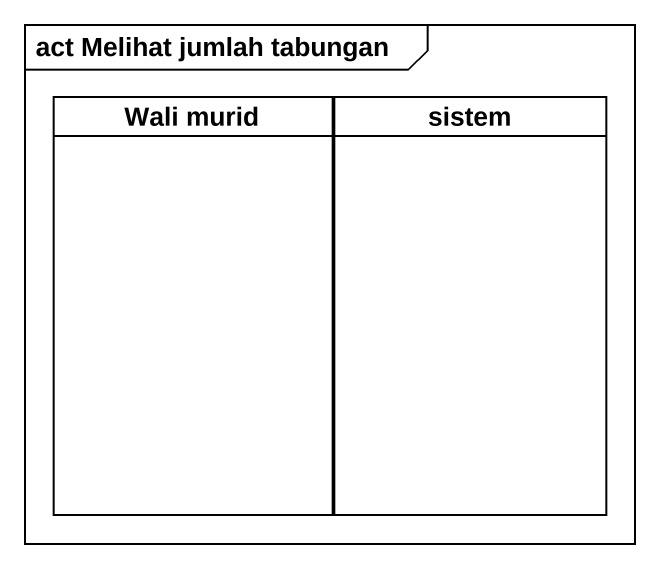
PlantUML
@startuml
mainframe act Melihat jumlah tabungan
hide empty description
state "Wali murid" as Wali_murid <<partition>>
state sistem <<partition>>
@enduml
